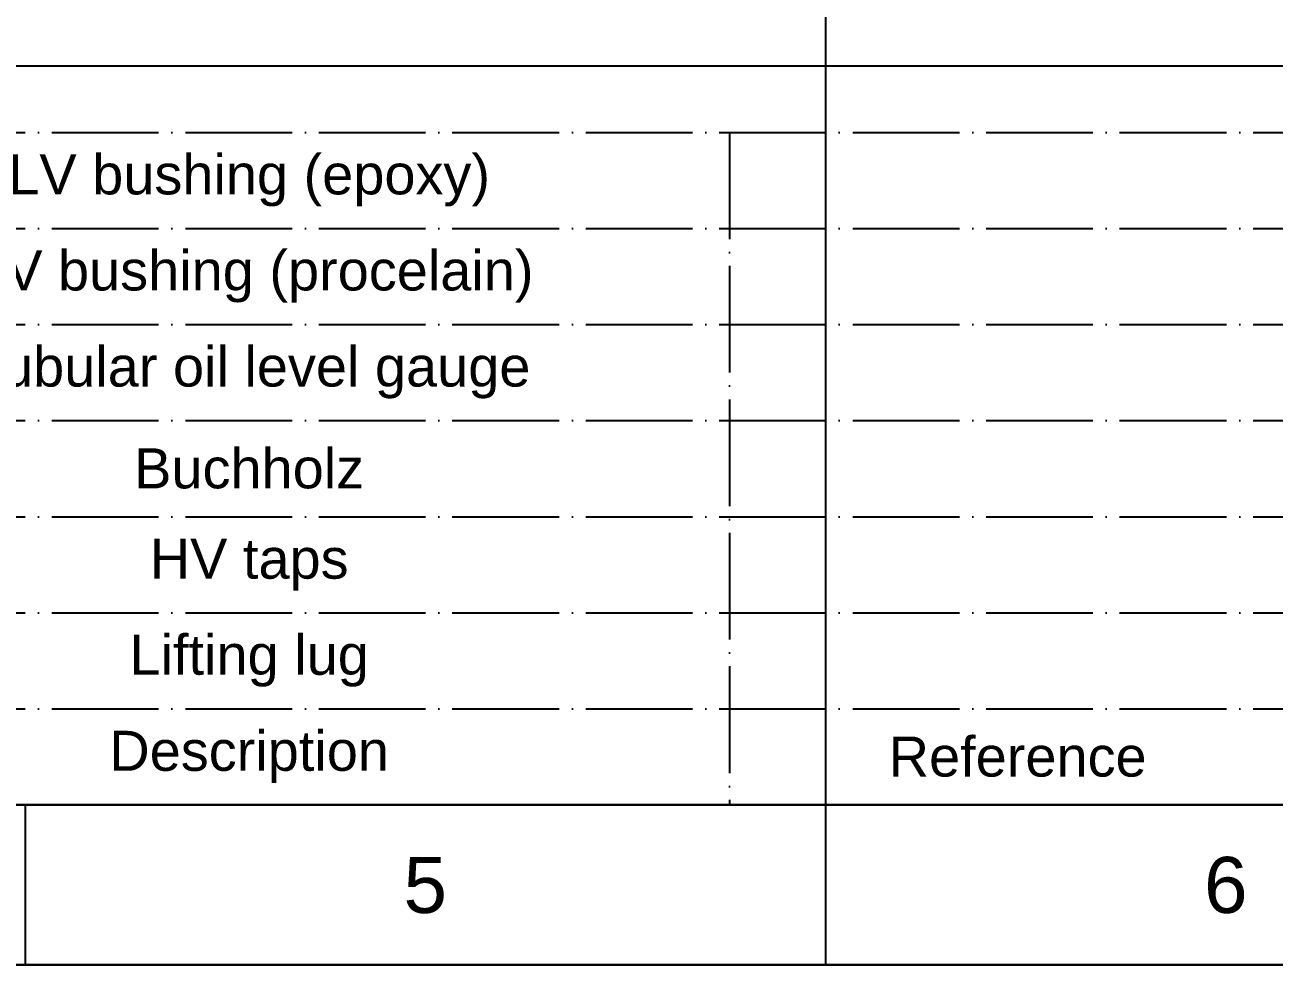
# Model space of a CAD drawing. Header units: millimetres. Extents: x 51507 to 66627, y -17810 to -7118.
# Drawn here: x 59067 to 61878, y -17810 to -15697 of the extents above; entities that cross this region are included whole.
import ezdxf
from ezdxf.enums import TextEntityAlignment as Align

# ---------------------------------------------------------------- set-up
doc = ezdxf.new("R2010")
doc.units = ezdxf.units.MM
doc.header["$LTSCALE"] = 10
doc.linetypes.add('ACAD_ISO04W100', pattern=[30, 24, -3, 0, -3])
doc.layers.get('0').update_dxf_attribs({"color": 1, "linetype": 'ACAD_ISO04W100', "lineweight": 25})
doc.layers.get('Defpoints').update_dxf_attribs({"lineweight": 25})
doc.layers.add('1', color=4, linetype='Continuous', lineweight=30)
doc.layers.add('2', color=3, linetype='Continuous', lineweight=25)
doc.styles.get("Standard").update_dxf_attribs({"font": ''})
doc.styles.get('Standard').set_extended_font_data('arial')

# ---------------------------------------------------------------- blocks, each defined once
blk = doc.blocks.new('*T6')
at = {"layer": '2', "color": 0, "linetype": 'ByBlock', "lineweight": -2}
for p, q in [((0, 0), (4320, 0)), ((0, 0), (0, -1512)), ((432, 0), (432, -1512)), ((864, 0), (864, -1512)), ((3024, 0), (3024, -1512)), ((4320, 0), (4320, -1512)), ((0, -216), (4320, -216)), ((0, -432), (4320, -432)), ((0, -648), (4320, -648)), ((0, -864), (4320, -864)), ((0, -1080), (4320, -1080)), ((0, -1296), (4320, -1296)), ((0, -1512), (4320, -1512))]:
    blk.add_line(p, q, dxfattribs=at)
at = {"layer": '2', "color": 0, "char_height": 90, "attachment_point": 5}
for s, insert, width in [('LV bushing (epoxy)', (1944, -108), 2160), ('6', (216, -108), 432), ('4', (648, -108), 432), ('5', (216, -324), 432), ('3', (648, -324), 432), ('HV bushing (procelain)', (1944, -324), 2160), ('Tubular oil level gauge', (1944, -540), 2160), ('4', (216, -540), 432), ('1', (648, -540), 432), ('3', (216, -756), 432), ('1', (648, -756), 432), ('Buchholz', (1944, -756), 2160), ('2', (216, -972), 432), ('1', (648, -972), 432), ('HV taps', (1944, -972), 2160), ('1', (216, -1188), 432), ('4', (648, -1188), 432), ('Lifting lug', (1944, -1188), 2160), ("Q'TY", (648, -1404), 432), ('Description', (1944, -1404), 2160), ('Item', (216, -1404), 432), ('Reference', (3672, -1404), 1296)]:
    blk.add_mtext(s, dxfattribs=dict(at, insert=insert, width=width))

msp = doc.modelspace()

# ---------------------------------------------------------------- linework, layer by layer
at = {"layer": '1'}
msp.add_lwpolyline([(51507.409, -7118.116), (66627.409, -7118.116), (66627.409, -17810.116), (51507.409, -17810.116)], close=True, dxfattribs=at)
at = {"layer": '2'}
for p, q in [((59067.409, -17450.116), (59067.409, -17810.116)), ((60867.409, -17450.116), (60867.409, -17810.116))]:
    msp.add_line(p, q, dxfattribs=at)
msp.add_lwpolyline([(51867.409, -7478.116), (66267.409, -7478.116), (66267.409, -17450.116), (51867.409, -17450.116)], close=True, dxfattribs=at)
at = {"layer": 'Defpoints'}
for p, q in [((60867.409, -7118.116), (60867.409, -17810.116)), ((51507.409, -15788.115), (66627.409, -15788.115)), ((51507.409, -17450.116), (66627.409, -17450.116))]:
    msp.add_line(p, q, dxfattribs=at)

# ---------------------------------------------------------------- block references
msp.add_blockref('*T6', (57627.409, -15938.116))

# ---------------------------------------------------------------- texts
at = {"layer": '2'}
for s, p in [('6', (61767.409, -17630.116)), ('5', (59967.409, -17630.116))]:
    msp.add_text(s, height=126, dxfattribs=at).set_placement(p, align=Align.MIDDLE_CENTER)

doc.saveas('drawing.dxf')
